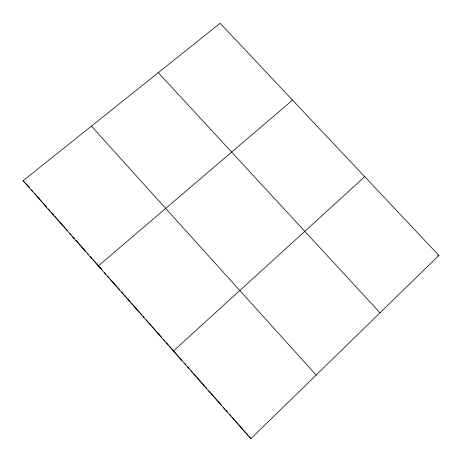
<?xml version="1.0" encoding="UTF-8"?>
<svg xmlns="http://www.w3.org/2000/svg" width="462" height="462" viewBox="0 0 462 462"><rect width="100%" height="100%" fill="white"/><g stroke="black" fill="none" stroke-linecap="round" stroke-linejoin="round"><path stroke-width="0.69" d="M173.573 350.849L364.726 176.727M250.808 438.727L438.9 255.428L220.108 23.273L23.1 180.752L250.808 438.727L249.053 436.353M292.521 100.115L98.308 265.95L101.195 268.659M437.595 255.861L438.9 255.428M148.163 322.436L148.885 322.88M123.117 294.057L124.428 295.178M72.99 237.272L74.48 238.738M47.927 208.876L50.11 211.088M23.1 180.752L29.568 187.422M158.304 72.678L380.024 312.809M91.401 126.155L316.158 375.046M26.721 184.488L29.1 187.179M31.48 189.876L32.906 191.493M34.332 193.11L36.232 195.264M37.185 196.344L46.702 207.12M48.602 209.274L50.029 210.891M51.455 212.503L53.806 215.171M54.753 216.239L67.469 230.648M69.82 233.316L71.235 234.915M72.65 236.515L74.532 238.652M75.947 240.257L85.938 251.571M87.364 253.182L88.311 254.262M90.217 256.416L92.117 258.57M93.07 259.65L102.102 269.883M104.476 272.574L105.902 274.185M107.328 275.802L109.228 277.957M110.175 279.031L119.681 289.795M121.581 291.949L123.008 293.561M124.902 295.709L126.779 297.84M127.72 298.908L130.076 301.571M131.012 302.633L141.834 314.888M143.243 316.487L144.184 317.55M146.061 319.687L147.476 321.281M149.359 323.417L151.259 325.571M152.212 326.646L161.706 337.399M163.606 339.553L165.026 341.164M166.453 342.781L168.353 344.929M169.3 346.009L182.034 360.435M184.39 363.097L185.799 364.697M187.682 366.828L189.091 368.428M190.968 370.553L192.85 372.684M193.792 373.752L196.142 376.414M197.083 377.483L204.666 386.07M205.613 387.144L206.566 388.219M208.46 390.373L210.36 392.521M211.313 393.595L221.754 405.428M226.005 410.244L227.414 411.844M229.296 413.975L231.179 416.106M232.12 417.169L234.471 419.837M235.412 420.899L248.111 435.285M223.654 407.576L224.775 409.228M198.493 379.077L198.989 380.012"/></g></svg>
